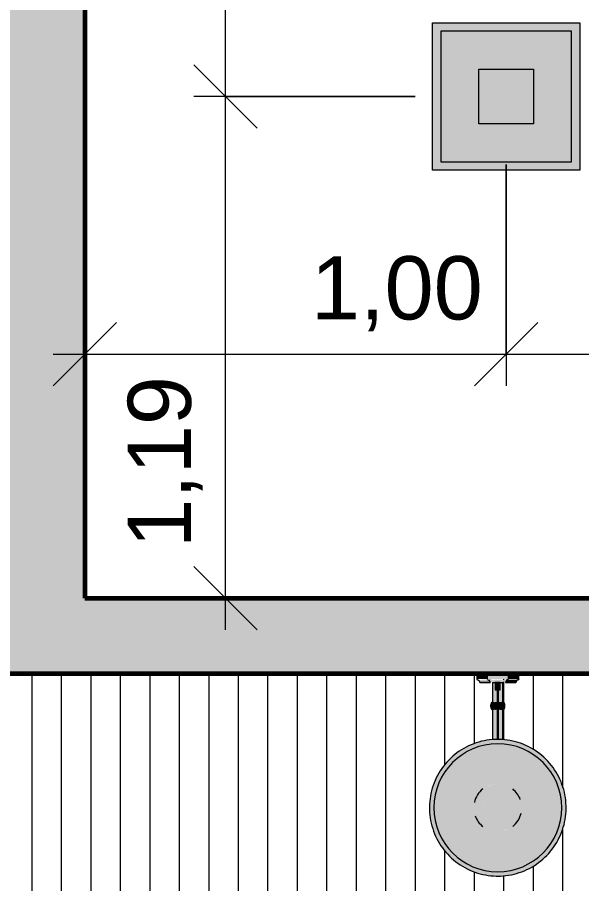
# Model space of a CAD drawing. Header units: millimetres. Extents: x -11845 to 8255, y -23120 to -3200.
# Drawn here: x -4725 to -3386, y -19817 to -17762 of the extents above; entities that cross this region are included whole.
import ezdxf

# ---------------------------------------------------------------- set-up
doc = ezdxf.new("R2010")
doc.units = ezdxf.units.MM
for name, color, linetype, lineweight in [('A-ANNO-DIMS', 211, 'Continuous', 9), ('A-ANNO-DIMS-75', 211, 'Continuous', 9), ('A-ROOF-PATT', 132, 'Continuous', 9), ('A-WALL', 113, 'Continuous', 25), ('A-WALL-PATT', 111, 'Continuous', 25), ('E-LITE-EQPM', 33, 'Continuous', 9)]:
    doc.layers.add(name, color=color, linetype=linetype, lineweight=lineweight)
doc.styles.add('@Arial Unicode MS', font='ARIALUNI.TTF', dxfattribs={"height": 150})
doc.dimstyles.new('CRT_-__Metros_-_Linha_de_chamada_3_5_mm', dxfattribs={"dimscale": 304.8, "dimtxt": 150.876728, "dimasz": 0.492126, "dimexe": 0.246063, "dimexo": 0.0625, "dimgap": 0.123031, "dimtad": 1, "dimlfac": 0.001, "dimrnd": 0.01, "dimzin": 0, "dimdsep": 46, "dimtxsty": '@Arial Unicode MS', "dimblk1": 'OBLIQUE', "dimblk2": 'OBLIQUE', "dimsah": 1, "dimcen": 0.09, "dimdle": 0.246063, "dimazin": 0, "dimtfac": 1, "dimtdec": 4, "dimtix": 1, "dimtmove": 0, "dimatfit": 3, "dimfxl": 1.476378, "dimfxlon": 1, "dimtvp": 1, "dimtolj": 1, "dimtzin": 0, "dimarcsym": 2})
doc.dimstyles.new('CRT_-__Metros_-_Linha_de_chamada_3_5_mm_1', dxfattribs={"dimscale": 304.8, "dimtxt": 150.876728, "dimasz": 0.492126, "dimexe": 0.246063, "dimexo": 0.0625, "dimgap": 0.123031, "dimtad": 1, "dimdec": 0, "dimlfac": 0.1, "dimdsep": 46, "dimtxsty": '@Arial Unicode MS', "dimblk1": 'OBLIQUE', "dimblk2": 'OBLIQUE', "dimsah": 1, "dimcen": 0.09, "dimdle": 0.246063, "dimazin": 0, "dimtfac": 1, "dimtdec": 4, "dimtix": 1, "dimtmove": 0, "dimatfit": 3, "dimfxl": 1.476378, "dimfxlon": 1, "dimtvp": 1, "dimtolj": 1, "dimtzin": 0, "dimarcsym": 2})
doc.dimstyles.new('CRT_-__Metros_-_Linha_de_chamada_3_5_mm_2', dxfattribs={"dimscale": 304.8, "dimtxt": 150.876728, "dimasz": 0.492126, "dimexe": 0.246063, "dimexo": 0.0625, "dimgap": 0.123031, "dimtad": 1, "dimlfac": 0.001, "dimrnd": 0.01, "dimzin": 0, "dimdsep": 46, "dimtxsty": '@Arial Unicode MS', "dimblk1": 'OBLIQUE', "dimblk2": 'OBLIQUE', "dimsah": 1, "dimcen": 0.09, "dimdle": 0.246063, "dimazin": 0, "dimtfac": 1, "dimtdec": 4, "dimtix": 1, "dimtmove": 2, "dimatfit": 3, "dimfxl": 1.476378, "dimfxlon": 1, "dimtvp": 1, "dimtolj": 1, "dimtzin": 0, "dimarcsym": 2})

# ---------------------------------------------------------------- blocks, each defined once
blk = doc.blocks.new('Arandela Delta - Ligado-V14-PLANTA DE FORRO TÉRREO')
at = {"layer": 'E-LITE-EQPM'}
for points in [[(-32.3, -12.2), (-24.9, -12.2), (-25.8, 0), (-50, 0), (-50, -12.2), (-36.3, -12.2)], [(-18.9, -19.1), (-20.7, -16.7), (-20.7, -15.8), (-22.5, -14.7), (-23.8, -15.6), (-25.5, -14.1), (-30, -13.5), (-43, -14.4), (-46.3, -14.6), (-44.6, -16.3), (-43.5, -19.1), (-19.3, -19.1)], [(-24.9, -12.2), (24.9, -12.2), (24.9, 0), (-24.9, 0)], [(18.9, -19.1), (20.7, -15.2), (22.7, -13.5), (-22, -14.2), (-19.9, -16.3), (-18.6, -19.1), (1.4, -19.1)], [(-6, -27.2), (6, -27.2), (6, -20), (-6, -20)], [(29.3, -19.1), (43.5, -19.1), (44.6, -16.3), (45.5, -14.4), (44.6, -13.6), (29.3, -13.5), (25, -14.3), (23.8, -15.6), (22.5, -14.7), (20.7, -16.7), (20.9, -17.1), (19.9, -19.1), (27.4, -19.1)], [(25.8, -12.2), (50, -12.2), (50, 0), (24.9, 0), (24.9, -12.2)], [(-1.5, -37.5), (-1.5, -27.4), (1.5, -27.4), (1.5, -37.5), (6, -37.5), (6, -27.2), (-6, -27.4), (-6, -37.5)], [(1.5, -115.2), (0.9, -27.4), (-1.5, -27.4), (-1.5, -115.2)], [(-13.4, -84.4), (-8.8, -83), (-8, -83), (-8.8, -68.9), (-13.9, -68.2), (-15.5, -70.9), (-16.2, -76), (-14.2, -83)], [(13.4, -84.4), (15.4, -81), (16.2, -76), (15.5, -71), (13, -67.7), (8.8, -68.9), (8, -69), (8.8, -83), (13, -84.2)], [(-1.5, -155.4), (1.5, -155.3), (1.5, -115.2), (-1.5, -115.2), (-1.5, -155.3)], [(0, -479.7), (0, -477.3), (-41.4, -471.8), (-79.9, -455.9), (-113, -430.5), (-138.4, -397.4), (-154.3, -358.9), (-159.8, -317.5), (-154.1, -275.5), (-136.4, -235), (-113, -204.5), (-79.9, -179.1), (-41.4, -163.2), (0, -157.7), (0, -155.3), (-25.7, -157.7), (-41.4, -160.9), (-53.9, -164.8), (-73.2, -173.2), (-92.6, -184.3), (-115.9, -204.5), (-129.8, -220.2), (-143.3, -242), (-150.3, -256.5), (-156.8, -276.2), (-160.9, -296.7), (-162.2, -317.5), (-159.8, -344.3), (-156.6, -358.9), (-150, -378.1), (-146.7, -386.7), (-138.4, -402.1), (-128, -416.9), (-114.7, -431.7), (-99.3, -445.2), (-92.6, -450.7), (-64.9, -465.9), (-42.8, -473.6), (-36.3, -475.6), (-18.2, -478.6)], [(0, -477.3), (0, -469.3), (-42.8, -463.2), (-83, -444.4), (-114.7, -416.9), (-138.1, -380.6), (-150.3, -339.1), (-150.3, -295.9), (-138.1, -254.4), (-114.7, -218.1), (-82.1, -189.8), (-42.8, -171.8), (0, -165.7), (0, -157.7), (-41.4, -163.2), (-79.9, -179.1), (-113, -204.5), (-138.4, -237.6), (-154.3, -276.1), (-159.8, -317.5), (-154.3, -358.9), (-138.4, -397.4), (-113, -430.5), (-79.9, -455.9), (-41.4, -471.8), (-36.3, -472.5)], [(0, -479.7), (25.7, -477.3), (41.4, -474), (64.9, -465.9), (74.4, -461.3), (96.4, -447.6), (116, -430.5), (119.3, -427.4), (129.8, -414.8), (141.2, -397.3), (150.3, -378.5), (156.8, -358.8), (160.9, -338.3), (162.2, -317.5), (159.8, -290.7), (156.6, -276.1), (150, -256.9), (146.7, -248.3), (138.4, -232.9), (128, -218.1), (114.7, -203.3), (108.1, -197), (92.6, -184.3), (64.9, -169.1), (42.8, -161.4), (36.5, -159.4), (17, -156.3), (0, -155.3), (0, -157.7), (41.4, -163.2), (79.9, -179.1), (113, -204.5), (138.4, -237.6), (154.3, -276.1), (159.8, -317.5), (154.3, -358.9), (138.4, -397.4), (113, -430.5), (79.9, -455.9), (41.4, -471.8), (0, -477.3)], [(0, -477.3), (41.4, -471.8), (79.9, -455.9), (113, -430.5), (138.4, -397.4), (154.3, -358.9), (159.8, -317.5), (154.3, -276.1), (138.4, -237.6), (113, -204.5), (79.9, -179.1), (41.4, -163.2), (0, -157.7), (0, -165.7), (42.8, -171.8), (82.1, -189.8), (114.7, -218.1), (138.1, -254.4), (150.3, -295.9), (150.3, -339.1), (138.1, -380.6), (114.7, -416.9), (82.1, -445.2), (42.8, -463.2), (0, -469.3)], [(0, -469.3), (0, -374.4), (-25.7, -367.9), (-45, -351.7), (-55.4, -328.2), (-55.2, -304.3), (-42.9, -280.9), (-22.5, -265.8), (0, -260.6), (0, -165.7), (-43.3, -172), (-83.1, -190.6), (-116.1, -220.2), (-138.9, -257), (-150.3, -295.9), (-150.2, -339.4), (-137.6, -381.4), (-112.7, -418.7), (-79.9, -446.2), (-40.7, -463.5), (-9.1, -468)], [(0, -469.3), (43.3, -463), (83.1, -444.4), (116.1, -414.8), (138.8, -378.1), (150.3, -339.1), (150.2, -295.6), (137.6, -253.6), (112.9, -216.5), (79.9, -188.8), (41.4, -171.6), (0, -165.7), (0, -260.6), (25.7, -267.1), (45, -283.3), (55.4, -306.8), (55.2, -330.7), (42.9, -354.1), (22.5, -369.2), (0, -374.4), (0, -468)], [(0, -374.4), (0, -351.1), (-16.8, -346.6), (-29.1, -334.3), (-33.6, -317.5), (-29.1, -300.7), (-16.8, -288.4), (0, -283.9), (0, -260.6), (-25.9, -267.2), (-44.5, -282), (-55.4, -304.8), (-55.4, -330.2), (-44.5, -353), (-24.7, -368.7), (-12.1, -371.6)], [(0, -374.4), (25.9, -367.8), (44.5, -353), (55.4, -330.2), (55.4, -304.8), (44.5, -282), (24.7, -266.3), (0, -260.6), (0, -283.9), (17, -288.5), (29.1, -300.7), (33.5, -317.9), (29.1, -334.3), (16.8, -346.6), (0, -351.1), (0, -371.5)], [(0, -351.1), (0, -283.9), (-16.8, -288.4), (-29.1, -300.7), (-33.5, -317.9), (-29.1, -334.3), (-16.8, -346.6), (-5.2, -349.7)], [(0, -351.1), (17, -346.5), (29.1, -334.3), (33.6, -317.5), (29.1, -300.7), (16.8, -288.4), (0, -283.9), (0, -343.2)]]:
    blk.add_hatch(color=133, dxfattribs=at).paths.add_polyline_path(points)
h = blk.add_hatch(color=133, dxfattribs=at)
h.paths.add_polyline_path([(-18.7, -12.2), (-17.9, -12.7), (-12.5, -12.2)])
h.paths.add_polyline_path([(-21, -13), (-18.7, -12.2), (-23.4, -12.7)])
h = blk.add_hatch(color=133, dxfattribs=at)
h.paths.add_polyline_path([(-12.2, -156.1), (-1.5, -155.3), (-1.6, -83.1), (-12.2, -84.4), (-12.2, -155.3)])
h.paths.add_polyline_path([(-8, -69), (-8, -68.4), (-1.5, -68.1), (-1.5, -37.5), (-6, -37.5), (-6, -20), (-12.2, -20), (-11.9, -68.3), (-8.6, -69)])
h = blk.add_hatch(color=133, dxfattribs=at)
h.paths.add_polyline_path([(12.2, -156), (11.6, -83.6), (7, -83.5), (1.5, -83.1), (1.5, -155.4), (10.8, -155.9)])
h.paths.add_polyline_path([(8, -69), (12.2, -68.1), (12.2, -20), (6, -20), (6, -37.5), (1.5, -37.5), (1.5, -68.9), (8, -68.9)])
h = blk.add_hatch(color=133, dxfattribs=at)
h.paths.add_polyline_path([(8, -71.5), (8, -68.4), (1.5, -69.1), (1.5, -71.5)])
h.paths.add_polyline_path([(-1.5, -71.5), (-1.5, -68.9), (-8, -68.4), (-8, -71.5)])
h = blk.add_hatch(color=133, dxfattribs=at)
h.paths.add_polyline_path([(8, -80.5), (8, -71.5), (1.5, -71.8), (1.5, -80.5)])
h.paths.add_polyline_path([(-1.5, -80.5), (-1.5, -71.5), (-8, -71.8), (-8, -80.5), (-2.4, -80.5)])
h = blk.add_hatch(color=133, dxfattribs=at)
h.paths.add_polyline_path([(-8, -83.5), (-1.5, -82.9), (-1.5, -80.5), (-8, -81.1), (-8, -82.4)])
h.paths.add_polyline_path([(8, -83.5), (8, -80.5), (1.5, -81.1), (1.5, -83.1)])
for p, q in [((-50, 0), (-50, -12.2)), ((-24.9, 0), (-24.9, -12.2)), ((-12.2, -20), (-12.2, -68.1)), ((-12.2, -20), (-6.3, -20)), ((6, -20), (-6, -20)), ((-6, -20), (-6, -27.2)), ((6, -27.2), (6, -20)), ((6.3, -20), (12.2, -20)), ((12.2, -68.1), (12.2, -20)), ((24.9, 0), (24.9, -12.2)), ((50, -12.2), (50, 0)), ((-6, -27.2), (-6, -37.5)), ((-6, -27.2), (6, -27.2)), ((-6, -37.6), (-1.5, -37.6)), ((-1.5, -27.2), (-1.5, -115.2)), ((1.5, -115.2), (1.5, -27.2)), ((1.5, -37.6), (6, -37.6)), ((6, -37.5), (6, -27.2)), ((-8, -68.4), (-8, -71.5)), ((-8, -71.5), (-8, -80.5)), ((-8, -71.5), (-1.5, -71.5)), ((-8, -80.5), (-8, -83.5)), ((-8, -80.5), (-1.5, -80.5)), ((1.5, -71.5), (8, -71.5)), ((1.5, -80.5), (8, -80.5)), ((8, -71.5), (8, -68.4)), ((8, -80.5), (8, -71.5)), ((8, -83.5), (8, -80.5)), ((-12.2, -83.9), (-12.2, -156.1)), ((12.2, -156), (12.2, -83.9)), ((-1.5, -115.2), (-1.5, -155.4)), ((1.5, -155.4), (1.5, -115.2))]:
    blk.add_line(p, q, dxfattribs=at)
at = {"layer": 'E-LITE-EQPM', "flags": 128}
for points in [[(-42.5, -20), (-41.2, -20), (-40, -20), (-38.8, -20), (-37.5, -20), (-36.3, -20), (-35.2, -20), (-34, -20), (-32.9, -20), (-31.8, -20), (-30.7, -20), (-29.7, -20), (-28.7, -20), (-27.7, -20), (-26.8, -20), (-25.9, -20), (-25, -20), (-24.2, -20), (-23.4, -20), (-22.7, -20), (-22, -20), (-21.4, -20), (-20.8, -20), (-20.2, -20), (-19.7, -20), (-19.3, -20), (-18.8, -20), (-18.5, -20), (-18.2, -20), (-18.1, -20)], [(-18.1, -20), (-18.4, -20), (-18.8, -20), (-19.1, -20), (-19.6, -20), (-20.1, -20), (-20.6, -20), (-21.2, -20), (-21.9, -20), (-22.5, -20), (-23.3, -20), (-24, -20), (-24.8, -20), (-25.7, -20), (-26.6, -20), (-27.5, -20), (-28.5, -20), (-29.5, -20), (-30.5, -20), (-31.5, -20), (-32.6, -20), (-33.7, -20), (-34.9, -20), (-36.1, -20), (-37.2, -20), (-38.5, -20), (-39.7, -20), (-40.9, -20), (-42.2, -20), (-42.5, -20)], [(18.1, -20), (18.4, -20), (18.8, -20), (19.1, -20), (19.6, -20), (20.1, -20), (20.6, -20), (21.2, -20), (21.9, -20), (22.5, -20), (23.3, -20), (24, -20), (24.8, -20), (25.7, -20), (26.6, -20), (27.5, -20), (28.5, -20), (29.5, -20), (30.5, -20), (31.5, -20), (32.6, -20), (33.7, -20), (34.9, -20), (36.1, -20), (37.2, -20), (38.5, -20), (39.7, -20), (40.9, -20), (42.2, -20), (42.5, -20)], [(42.5, -20), (41.2, -20), (40, -20), (38.8, -20), (37.5, -20), (36.3, -20), (35.2, -20), (34, -20), (32.9, -20), (31.8, -20), (30.7, -20), (29.7, -20), (28.7, -20), (27.7, -20), (26.8, -20), (25.9, -20), (25, -20), (24.2, -20), (23.4, -20), (22.7, -20), (22, -20), (21.4, -20), (20.8, -20), (20.2, -20), (19.7, -20), (19.3, -20), (18.8, -20), (18.5, -20), (18.2, -20), (18.1, -20)], [(-13.5, -85.1), (-13.9, -84.5), (-14.2, -83.9), (-14.5, -83.3), (-14.8, -82.7), (-15.1, -82.1), (-15.3, -81.5), (-15.5, -80.8), (-15.7, -80.2), (-15.9, -79.5), (-16, -78.8), (-16.1, -78.2), (-16.2, -77.5), (-16.2, -76.8), (-16.2, -76.1), (-16.2, -75.4), (-16.2, -74.8), (-16.1, -74.1), (-16.1, -73.4), (-15.9, -72.7), (-15.8, -72.1), (-15.6, -71.4), (-15.4, -70.8), (-15.2, -70.1), (-15, -69.5), (-14.7, -68.9), (-14.4, -68.2), (-14.1, -67.6), (-13.8, -67.1), (-13.6, -66.8)], [(-12.4, -66.1), (-13.5, -66.7), (-13.5, -67.5), (-11.9, -68.3), (-8.8, -68.9), (-4.7, -69.3), (-1.5, -69.5)], [(-9.8, -68), (-11.2, -67.6), (-11.8, -67.1)], [(-1.5, -68.9), (-2.9, -68.9), (-5.5, -68.7), (-7.9, -68.4)], [(1.5, -69.5), (4.7, -69.3), (8.8, -68.9), (11.9, -68.3), (13.5, -67.5), (13.5, -66.7), (12.4, -66.1)], [(7.9, -68.4), (5.5, -68.7), (2.9, -68.9), (1.5, -68.9)], [(11.8, -67.1), (11.2, -67.6), (9.8, -68), (8.7, -68.3)], [(13.6, -66.8), (14, -67.4), (14.3, -68), (14.6, -68.6), (14.9, -69.3), (15.1, -69.9), (15.4, -70.5), (15.6, -71.2), (15.7, -71.8), (15.9, -72.5), (16, -73.2), (16.1, -73.8), (16.2, -74.5), (16.2, -75.2), (16.2, -75.9), (16.2, -76.6), (16.2, -77.2), (16.1, -77.9), (16, -78.6), (15.9, -79.3), (15.8, -79.9), (15.6, -80.6), (15.4, -81.2), (15.2, -81.9), (14.9, -82.5), (14.6, -83.1), (14.3, -83.7), (14, -84.3), (13.7, -84.9), (13.5, -85.1)], [(-11.8, -84.9), (-11.2, -84.4), (-9.8, -83.9)], [(-7.9, -83.5), (-5.5, -83.3), (-2.9, -83.1), (-1.5, -83)], [(1.5, -83), (2.9, -83.1), (5.5, -83.3), (7.9, -83.5)], [(8.7, -83.7), (9.8, -83.9), (11.2, -84.4), (11.8, -84.9)], [(0, -155.3), (-6.5, -155.4), (-13, -155.8), (-19.4, -156.4), (-25.8, -157.3), (-32.2, -158.5), (-38.6, -159.9), (-44.8, -161.6), (-51, -163.5), (-57.2, -165.7), (-63.2, -168.1), (-69.1, -170.7), (-74.9, -173.6), (-80.6, -176.7), (-86.2, -180), (-91.6, -183.6), (-96.9, -187.4), (-102, -191.4), (-107, -195.5), (-111.8, -199.9), (-116.4, -204.5), (-120.8, -209.2), (-125, -214.1), (-129.1, -219.2), (-132.9, -224.5), (-136.5, -229.8), (-139.9, -235.4), (-143.1, -241), (-146, -246.8), (-148.7, -252.7), (-151.2, -258.7), (-153.4, -264.8), (-155.4, -271), (-157.2, -277.2), (-158.6, -283.6), (-159.9, -289.9), (-160.8, -296.3), (-161.6, -302.8), (-162, -309.3), (-162.2, -315.7), (-162.2, -322.2), (-161.8, -328.7), (-161.3, -335.2), (-160.4, -341.6), (-159.3, -348), (-158, -354.4), (-156.4, -360.6), (-154.5, -366.9), (-152.4, -373), (-150.1, -379.1), (-147.5, -385), (-144.7, -390.9), (-141.7, -396.6), (-138.4, -402.2), (-134.9, -407.7), (-131.2, -413), (-127.2, -418.1), (-123.1, -423.2), (-118.8, -428), (-114.3, -432.7), (-109.6, -437.1), (-104.7, -441.4), (-99.7, -445.5), (-94.5, -449.4), (-89.1, -453.1), (-83.6, -456.5), (-78, -459.7), (-72.3, -462.8), (-66.4, -465.5), (-60.4, -468.1), (-54.3, -470.4), (-48.2, -472.4), (-42, -474.2), (-35.7, -475.8), (-29.3, -477.1), (-22.9, -478.1), (-16.5, -478.9), (-10, -479.4), (-3.5, -479.7), (0, -479.7)], [(0, -479.7), (6.5, -479.6), (13, -479.2), (19.4, -478.6), (25.8, -477.7), (32.2, -476.5), (38.6, -475.1), (44.8, -473.4), (51, -471.5), (57.2, -469.3), (63.2, -466.9), (69.1, -464.3), (74.9, -461.4), (80.6, -458.3), (86.2, -455), (91.6, -451.4), (96.9, -447.6), (102, -443.6), (107, -439.5), (111.8, -435.1), (116.4, -430.5), (120.8, -425.8), (125, -420.9), (129.1, -415.8), (132.9, -410.5), (136.5, -405.2), (139.9, -399.6), (143.1, -394), (146, -388.2), (148.7, -382.3), (151.2, -376.3), (153.4, -370.2), (155.4, -364), (157.2, -357.8), (158.6, -351.4), (159.9, -345.1), (160.8, -338.7), (161.6, -332.2), (162, -325.7), (162.2, -319.3), (162.2, -312.8), (161.8, -306.3), (161.3, -299.8), (160.4, -293.4), (159.3, -287), (158, -280.6), (156.4, -274.4), (154.5, -268.1), (152.4, -262), (150.1, -255.9), (147.5, -250), (144.7, -244.1), (141.7, -238.4), (138.4, -232.8), (134.9, -227.3), (131.2, -222), (127.2, -216.9), (123.1, -211.8), (118.8, -207), (114.3, -202.3), (109.6, -197.9), (104.7, -193.6), (99.7, -189.5), (94.5, -185.6), (89.1, -181.9), (83.6, -178.5), (78, -175.3), (72.3, -172.2), (66.4, -169.5), (60.4, -166.9), (54.3, -164.6), (48.2, -162.6), (42, -160.8), (35.7, -159.2), (29.3, -157.9), (22.9, -156.9), (16.5, -156.1), (10, -155.6), (3.5, -155.3), (0, -155.3)]]:
    blk.add_lwpolyline(points, dxfattribs=at)
at = {"layer": 'E-LITE-EQPM'}
for radius, start, end in [(151.8, 90, 270), (151.8, 270, 90), (56.9, 128.5714, 167.1429), (56.9, 20.0002, 51.4286), (56.9, 200.0002, 231.4286), (56.9, 308.5714, 347.1429)]:
    blk.add_arc((0, -317.5), radius, start, end, dxfattribs=at)
for points, knots in [([(-50, -12.2), (-50, -12.3), (-50, -12.4), (-50, -12.6), (-49.9, -12.8), (-49.8, -12.9), (-49.7, -13), (-49.6, -13.1), (-49.5, -13.2), (-49.4, -13.3), (-49.3, -13.4), (-49.1, -13.5), (-49, -13.5), (-48.9, -13.5)], [-1, -1, -1, -1, -0.916667, -0.833333, -0.75, -0.666667, -0.583333, -0.5, -0.416667, -0.333333, -0.25, -0.166667, 0, 0, 0, 0]), ([(-50, -12.2), (-50, -12.3), (-50, -12.4), (-50, -12.6), (-49.9, -12.8), (-49.8, -12.9), (-49.7, -13), (-49.6, -13.1), (-49.5, -13.2), (-49.4, -13.3), (-49.3, -13.4), (-49.1, -13.5), (-49, -13.5), (-48.9, -13.5)], [0, 0, 0, 0, 0.083333, 0.166667, 0.25, 0.333333, 0.416667, 0.5, 0.583333, 0.666667, 0.75, 0.833333, 1, 1, 1, 1]), ([(-48.9, -13.5), (-48.5, -13.6), (-47.8, -13.8), (-46.8, -14.2), (-46.1, -14.7), (-45.5, -15.2), (-45.1, -15.6), (-44.8, -16), (-44.5, -16.3), (-44.2, -16.9), (-43.8, -17.8), (-43.6, -18.6), (-43.5, -19.1)], [0, 0, 0, 0, 0.166667, 0.333333, 0.416667, 0.5, 0.583333, 0.625, 0.666667, 0.75, 0.833333, 1, 1, 1, 1]), ([(-43.5, -19.1), (-43.5, -19.2), (-43.4, -19.4), (-43.3, -19.6), (-43.2, -19.7), (-43.1, -19.8), (-42.9, -19.9), (-42.7, -20), (-42.6, -20), (-42.5, -20)], [-1, -1, -1, -1, -0.833333, -0.708333, -0.583333, -0.458333, -0.333333, -0.166667, 0, 0, 0, 0]), ([(-43.5, -19.1), (-43.5, -19.2), (-43.4, -19.4), (-43.3, -19.6), (-43.2, -19.8), (-43, -19.9), (-42.8, -20), (-42.6, -20), (-42.5, -20)], [0, 0, 0, 0, 0.166667, 0.333333, 0.458333, 0.583333, 0.75, 1, 1, 1, 1]), ([(-24.7, -12.9), (-24.7, -12.9), (-24.6, -13), (-24.6, -13.1), (-24.4, -13.2), (-24.3, -13.3), (-24.2, -13.4), (-24, -13.5), (-23.9, -13.5), (-23.8, -13.5)], [-0.6666667, -0.6666667, -0.6666667, -0.6666667, -0.5833333, -0.5, -0.4166667, -0.3333333, -0.25, -0.1666667, 0, 0, 0, 0]), ([(-24.7, -12.9), (-24.7, -12.9), (-24.6, -13), (-24.6, -13.1), (-24.4, -13.2), (-24.3, -13.3), (-24.2, -13.4), (-24, -13.5), (-23.9, -13.5), (-23.8, -13.5)], [-0.6666667, -0.6666667, -0.6666667, -0.6666667, -0.5833333, -0.5, -0.4166667, -0.3333333, -0.25, -0.1666667, 0, 0, 0, 0]), ([(-23.8, -13.5), (-23.4, -13.6), (-22.7, -13.8), (-21.8, -14.3), (-21.1, -14.8), (-20.7, -15.2), (-20.2, -15.7), (-19.9, -16.3), (-19.5, -16.9), (-19.2, -17.8), (-19, -18.6), (-18.9, -19.1)], [-1, -1, -1, -1, -0.833333, -0.666667, -0.583333, -0.5, -0.416667, -0.333333, -0.25, -0.166667, 0, 0, 0, 0]), ([(-18.9, -19.1), (-18.9, -19.2), (-18.9, -19.4), (-18.8, -19.6), (-18.7, -19.7), (-18.6, -19.8), (-18.5, -19.9), (-18.3, -20), (-18.2, -20), (-18.1, -20)], [-1, -1, -1, -1, -0.833333, -0.708333, -0.583333, -0.458333, -0.333333, -0.166667, 0, 0, 0, 0]), ([(-18.9, -19.1), (-18.9, -19.3), (-18.9, -19.5), (-18.7, -19.7), (-18.6, -19.8), (-18.5, -19.9), (-18.3, -20), (-18.2, -20), (-18.1, -20)], [-1, -1, -1, -1, -0.75, -0.583333, -0.458333, -0.333333, -0.166667, 0, 0, 0, 0]), ([(18.9, -19.1), (18.9, -19.3), (18.9, -19.5), (18.7, -19.7), (18.6, -19.8), (18.5, -19.9), (18.3, -20), (18.2, -20), (18.1, -20)], [-1, -1, -1, -1, -0.75, -0.583333, -0.458333, -0.333333, -0.166667, 0, 0, 0, 0]), ([(18.9, -19.1), (18.9, -19.2), (18.9, -19.4), (18.8, -19.6), (18.7, -19.7), (18.6, -19.8), (18.5, -19.9), (18.3, -20), (18.2, -20), (18.1, -20)], [-1, -1, -1, -1, -0.833333, -0.708333, -0.583333, -0.458333, -0.333333, -0.166667, 0, 0, 0, 0]), ([(23.8, -13.5), (23.5, -13.6), (22.7, -13.8), (21.6, -14.4), (20.8, -15), (20.2, -15.7), (19.7, -16.5), (19.2, -17.6), (19, -18.6), (18.9, -19.1)], [-1, -1, -1, -1, -0.833333, -0.666667, -0.5, -0.416667, -0.333333, -0.166667, 0, 0, 0, 0]), ([(24.9, -12.2), (24.9, -12.3), (24.9, -12.4), (24.9, -12.6), (24.8, -12.7), (24.7, -12.9), (24.6, -13), (24.6, -13.1), (24.4, -13.2), (24.3, -13.3), (24.2, -13.4), (24, -13.5), (23.9, -13.5), (23.8, -13.5)], [-1, -1, -1, -1, -0.916667, -0.833333, -0.75, -0.666667, -0.583333, -0.5, -0.416667, -0.333333, -0.25, -0.166667, 0, 0, 0, 0]), ([(24.9, -12.2), (24.9, -12.3), (24.9, -12.4), (24.9, -12.6), (24.8, -12.7), (24.7, -12.9), (24.6, -13), (24.6, -13.1), (24.4, -13.2), (24.3, -13.3), (24.2, -13.4), (24, -13.5), (23.9, -13.5), (23.8, -13.5)], [-1, -1, -1, -1, -0.916667, -0.833333, -0.75, -0.666667, -0.583333, -0.5, -0.416667, -0.333333, -0.25, -0.166667, 0, 0, 0, 0]), ([(42.5, -20), (42.6, -20), (42.7, -20), (42.9, -19.9), (43.1, -19.8), (43.2, -19.7), (43.3, -19.6), (43.4, -19.4), (43.5, -19.2), (43.5, -19.1)], [-1, -1, -1, -1, -0.833333, -0.666667, -0.541667, -0.416667, -0.291667, -0.166667, 0, 0, 0, 0]), ([(43.5, -19.1), (43.5, -19.2), (43.4, -19.4), (43.3, -19.6), (43.2, -19.7), (43.1, -19.8), (42.9, -19.9), (42.7, -20), (42.6, -20), (42.5, -20)], [-1, -1, -1, -1, -0.833333, -0.708333, -0.583333, -0.458333, -0.333333, -0.166667, 0, 0, 0, 0]), ([(48.9, -13.5), (48.5, -13.6), (47.7, -13.8), (46.8, -14.2), (46.1, -14.7), (45.5, -15.2), (45.1, -15.6), (44.8, -16), (44.6, -16.2), (44.4, -16.6), (44.1, -17), (43.8, -17.8), (43.6, -18.6), (43.5, -19.1)], [-1, -1, -1, -1, -0.833333, -0.666667, -0.583333, -0.5, -0.416667, -0.375, -0.333333, -0.291667, -0.25, -0.166667, 0, 0, 0, 0]), ([(50, -12.2), (50, -12.3), (50, -12.4), (50, -12.6), (49.9, -12.8), (49.8, -12.9), (49.7, -13), (49.6, -13.1), (49.5, -13.2), (49.4, -13.3), (49.3, -13.4), (49.1, -13.5), (49, -13.5), (48.9, -13.5)], [-1, -1, -1, -1, -0.916667, -0.833333, -0.75, -0.666667, -0.583333, -0.5, -0.416667, -0.333333, -0.25, -0.166667, 0, 0, 0, 0]), ([(48.9, -13.5), (49, -13.5), (49.1, -13.5), (49.3, -13.4), (49.4, -13.3), (49.5, -13.2), (49.6, -13.1), (49.7, -13), (49.8, -12.9), (49.9, -12.8), (49.9, -12.6), (50, -12.6)], [-1, -1, -1, -1, -0.8333333, -0.75, -0.6666667, -0.5833333, -0.5, -0.4166667, -0.3333333, -0.25, -0.1666667, -0.1666667, -0.1666667, -0.1666667]), ([(-1.6, -82.5), (-3, -82.5), (-5.3, -82.6), (-8, -82.9), (-9.4, -83.1), (-10.5, -83.3), (-11.4, -83.5), (-12.3, -83.8), (-13.3, -84.2), (-13.7, -84.7), (-13.5, -85.2), (-13, -85.6), (-12.5, -85.8), (-12.4, -85.8)], [-0.9642161, -0.9642161, -0.9642161, -0.9642161, -0.8611111, -0.7916667, -0.7569444, -0.7222222, -0.6875, -0.6527778, -0.5833333, -0.5138889, -0.4444444, -0.3888889, -0.3633339, -0.3633339, -0.3633339, -0.3633339]), ([(12.4, -85.8), (12.7, -85.7), (13.1, -85.5), (13.5, -85.2), (13.7, -84.9), (13.5, -84.5), (12.9, -84), (11.9, -83.7), (10.5, -83.3), (8.8, -83), (6.8, -82.8), (4.7, -82.6), (2.9, -82.5), (1.8, -82.5), (1.6, -82.5)], [-0.6366661, -0.6366661, -0.6366661, -0.6366661, -0.5833333, -0.5486111, -0.5138889, -0.4444444, -0.3888889, -0.3333333, -0.2777778, -0.2222222, -0.1666667, -0.1111111, -0.0555556, -0.0357839, -0.0357839, -0.0357839, -0.0357839])]:
    blk.add_open_spline(points, degree=3, knots=knots, dxfattribs=at)
for points in [[(-48.9, -13.5), (-48.5, -13.6), (-47.7, -13.8), (-47, -14.1), (-46.6, -14.4)], [(-24.9, -12.2), (-24.9, -12.3), (-24.9, -12.4), (-24.9, -12.5), (-24.9, -12.6)], [(-24.9, -12.2), (-24.9, -12.3), (-24.9, -12.4), (-24.9, -12.5), (-24.9, -12.6)], [(46.6, -14.4), (47, -14.1), (47.8, -13.8), (48.5, -13.6), (48.9, -13.5)]]:
    blk.add_open_spline(points, degree=3, dxfattribs=at)
blk = doc.blocks.new('Plafon Quadrado - Branco-4918633-PLANTA DE FORRO TÉRREO')
at = {"layer": 'E-LITE-EQPM'}
h = blk.add_hatch(color=133, dxfattribs=at)
h.paths.add_polyline_path([(-175, -175), (175, -175), (175, 175), (-175, 175)])
h.paths.add_polyline_path([(-155, -155), (-155, 155), (155, 155), (155, -155), (50.2, -155)])
h = blk.add_hatch(color=133, dxfattribs=at)
h.paths.add_polyline_path([(-155, -155), (155, -155), (155, 155), (-155, 155), (-155, -65)])
h.paths.add_polyline_path([(65, -65), (-65, -65), (-65, 65), (65, 65), (65, 7.3)])
blk.add_hatch(color=133, dxfattribs=at).paths.add_polyline_path([(65, -65), (65, 65), (-65, 65), (-65, -65), (50.2, -65)])
for p, q in [((-175, -175), (-175, 175)), ((-175, 175), (175, 175)), ((175, 175), (175, -175)), ((155, 155), (-155, 155)), ((-155, 155), (-155, -155)), ((155, -155), (155, 155)), ((-65, 65), (65, 65)), ((-65, -65), (-65, 65)), ((65, 65), (65, -65)), ((65, -65), (-65, -65)), ((-155, -155), (155, -155)), ((175, -175), (-175, -175))]:
    blk.add_line(p, q, dxfattribs=at)
blk = doc.blocks.new('DIMBLOCK131-PLANTA DE FORRO TÉRREO')
at = {"layer": 'A-ANNO-DIMS-75'}
for p, q in [((-4564.6, -18110.8), (-4564.6, -18635.8)), ((-4564.6, -18560.8), (-4564.6, -18110.8)), ((-3564.6, -18110.8), (-3564.6, -18635.8)), ((-3564.6, -18560.8), (-3564.6, -18110.8)), ((-4639.6, -18560.8), (-3564.6, -18560.8))]:
    blk.add_line(p, q, dxfattribs=at)
at = {"layer": 'A-ANNO-DIMS-75', "lineweight": 18}
for p, q in [((-4564.6, -18560.8), (-4489.6, -18485.8)), ((-3564.6, -18560.8), (-3489.6, -18485.8)), ((-4564.6, -18560.8), (-4639.6, -18635.8)), ((-3564.6, -18560.8), (-3639.6, -18635.8))]:
    blk.add_line(p, q, dxfattribs=at)
at = {"layer": 'A-ANNO-DIMS-75', "color": 0, "insert": (-4028, -18328.6), "char_height": 150, "width": 487.012, "attachment_point": 1, "line_spacing_factor": 1.117605, "style": '@Arial Unicode MS'}
blk.add_mtext('1,00', dxfattribs=at)
blk = doc.blocks.new('_Oblique')
at = {"color": 0, "linetype": 'ByBlock', "lineweight": -2}
blk.add_line((-0.5, -0.5), (0.5, 0.5), dxfattribs=at)
blk = doc.blocks.new('DIMBLOCK132-PLANTA DE FORRO TÉRREO')
at = {"layer": 'A-ANNO-DIMS-75'}
for p, q in [((-3564.6, -18110.8), (-3564.6, -18635.8)), ((-3564.6, -18560.8), (-3564.6, -18110.8)), ((-2564.6, -18110.8), (-2564.6, -18635.8)), ((-2564.6, -18560.8), (-2564.6, -18110.8)), ((-3564.6, -18560.8), (-2489.6, -18560.8))]:
    blk.add_line(p, q, dxfattribs=at)
at = {"layer": 'A-ANNO-DIMS-75', "lineweight": 18}
for p, q in [((-3564.6, -18560.8), (-3489.6, -18485.8)), ((-2564.6, -18560.8), (-2489.6, -18485.8)), ((-3564.6, -18560.8), (-3639.6, -18635.8)), ((-2564.6, -18560.8), (-2639.6, -18635.8))]:
    blk.add_line(p, q, dxfattribs=at)
at = {"layer": 'A-ANNO-DIMS-75', "color": 0, "insert": (-3267.5, -18328.6), "char_height": 150, "width": 487.012, "attachment_point": 1, "line_spacing_factor": 1.117605, "style": '@Arial Unicode MS'}
blk.add_mtext('1,00', dxfattribs=at)
blk = doc.blocks.new('DIMBLOCK133-PLANTA DE FORRO TÉRREO')
at = {"layer": 'A-ANNO-DIMS-75', "lineweight": 18}
for p, q in [((-4230.6, -17949.7), (-4305.6, -17874.7)), ((-4230.6, -17949.7), (-4155.6, -18024.7)), ((-4230.6, -19139.7), (-4305.6, -19064.7)), ((-4230.6, -19139.7), (-4155.6, -19214.7))]:
    blk.add_line(p, q, dxfattribs=at)
at = {"layer": 'A-ANNO-DIMS-75'}
for p, q in [((-3780.6, -17949.7), (-4305.6, -17949.7)), ((-4230.6, -19214.7), (-4230.6, -17949.7)), ((-4230.6, -17949.7), (-3780.6, -17949.7)), ((-4388.6, -19139.7), (-4155.6, -19139.7)), ((-4230.6, -19139.7), (-4388.6, -19139.7))]:
    blk.add_line(p, q, dxfattribs=at)
at = {"layer": 'A-ANNO-DIMS-75', "color": 0, "insert": (-4462.8, -19020.7), "char_height": 150, "width": 487.012, "attachment_point": 1, "rotation": 90, "line_spacing_factor": 1.117605, "style": '@Arial Unicode MS'}
blk.add_mtext('1,19', dxfattribs=at)
blk = doc.blocks.new('DIMBLOCK134-PLANTA DE FORRO TÉRREO')
at = {"layer": 'A-ANNO-DIMS-75', "lineweight": 18}
for p, q in [((-4230.6, -16759.7), (-4305.6, -16684.7)), ((-4230.6, -16759.7), (-4155.6, -16834.7)), ((-4230.6, -17949.7), (-4305.6, -17874.7)), ((-4230.6, -17949.7), (-4155.6, -18024.7))]:
    blk.add_line(p, q, dxfattribs=at)
at = {"layer": 'A-ANNO-DIMS-75'}
for p, q in [((-4230.6, -17949.7), (-4230.6, -16684.7)), ((-4680.6, -16759.7), (-4155.6, -16759.7)), ((-4230.6, -16759.7), (-4680.6, -16759.7)), ((-3780.6, -17949.7), (-4305.6, -17949.7)), ((-4230.6, -17949.7), (-3780.6, -17949.7))]:
    blk.add_line(p, q, dxfattribs=at)
at = {"layer": 'A-ANNO-DIMS-75', "color": 0, "insert": (-4462.8, -17557.6), "char_height": 150, "width": 487.012, "attachment_point": 1, "rotation": 90, "line_spacing_factor": 1.117605, "style": '@Arial Unicode MS'}
blk.add_mtext('1,19', dxfattribs=at)

msp = doc.modelspace()

# ---------------------------------------------------------------- hatches: boundary and pattern name
at = {"layer": 'A-ROOF-PATT'}
h = msp.add_hatch(dxfattribs=at)
h.set_pattern_fill('FP_5', color=256, style=0, pattern_type=2)
h.set_pattern_definition([(90, (0, -2617.6), (70, -4e-15), [])])
h.paths.add_polyline_path([(-11244.62, -23119.651), (-1784.62, -23119.651), (-1784.62, -19319.651), (-3534.62, -19319.651), (-3534.669, -19331.891), (-3634.62, -19331.891), (-3634.62, -19319.651), (-4744.62, -19319.651), (-4744.62, -19329.651), (-5744.62, -19329.651), (-5744.62, -19319.651), (-5804.62, -19319.651), (-5804.62, -19329.651), (-7004.62, -19329.651), (-7004.62, -19319.651), (-7244.62, -19319.651), (-7244.62, -18519.651), (-11044.62, -22319.651), (-11044.62, -22519.451), (-11244.62, -22519.651), (-11844.62, -23119.651)])
h.paths.add_polyline_path([(-2584.62, -22519.451), (-2584.62, -22319.451), (-2384.62, -22319.451), (-2384.62, -22519.451)])
h.paths.add_polyline_path([(-6714.62, -22519.451), (-6914.62, -22519.451), (-6914.62, -22319.451), (-6714.62, -22319.451)])
h.paths.add_polyline_path([(-3584.62, -19799.377), (-3610.847, -19796.926), (-3625.973, -19793.695), (-3649.473, -19785.571), (-3668.407, -19775.482), (-3681.215, -19767.083), (-3700.936, -19749.847), (-3706.994, -19743.332), (-3719.104, -19727.508), (-3727.421, -19713.691), (-3733.692, -19700.225), (-3741.508, -19677.482), (-3743.319, -19669.774), (-3745.878, -19651.915), (-3746.419, -19632.542), (-3743.45, -19605.988), (-3740.166, -19592.219), (-3730.657, -19567.353), (-3722.732, -19552.807), (-3710.294, -19535.263), (-3693.525, -19517.512), (-3672.444, -19501.083), (-3653.611, -19490.744), (-3645.24, -19487.066), (-3627.905, -19481.168), (-3618.46, -19478.661), (-3596.849, -19474.924), (-3596.849, -19403.53), (-3598.031, -19404.095), (-3600.376, -19398.62), (-3600.853, -19395.598), (-3599.37, -19389.349), (-3598.119, -19387.175), (-3596.849, -19387.175), (-3596.849, -19339.651), (-3572.391, -19339.651), (-3572.391, -19387.781), (-3571.122, -19387.175), (-3568.832, -19392.69), (-3568.684, -19397.515), (-3569.897, -19401.866), (-3571.209, -19404.095), (-3572.391, -19404.095), (-3572.391, -19475.677), (-3558.393, -19477.375), (-3543.267, -19480.607), (-3519.767, -19488.731), (-3500.833, -19498.819), (-3488.187, -19507.086), (-3468.508, -19524.261), (-3462.246, -19530.969), (-3450.323, -19546.516), (-3443.61, -19557.263), (-3435.548, -19574.077), (-3427.959, -19596.072), (-3425.921, -19604.527), (-3423.362, -19622.387), (-3422.821, -19641.76), (-3424.844, -19663.561), (-3429.343, -19683.121), (-3435.734, -19701.107), (-3446.596, -19721.808), (-3458.946, -19739.388), (-3469.872, -19751.336), (-3485.338, -19764.881), (-3491.987, -19770.331), (-3519.767, -19785.571), (-3541.844, -19793.249), (-3550.781, -19795.641), (-3566.583, -19798.138), (-3578.37, -19798.948)])
h.paths.add_polyline_path([(-3564.751, -19335.947), (-3564.751, -19337.821), (-3563.943, -19336.323)])
h.paths.add_polyline_path([(-3578.62, -19338.783), (-3603.56, -19338.783), (-3605.296, -19334.868), (-3606.256, -19333.173), (-3562.669, -19333.885), (-3562.111, -19334.359), (-3560.432, -19334.868), (-3558.739, -19333.637), (-3554.633, -19333.173), (-3541.66, -19334.024), (-3538.361, -19334.289), (-3540.013, -19335.902), (-3541.131, -19338.783), (-3575.973, -19338.783)])
h.paths.add_polyline_path([(-3628.11, -19338.783), (-3629.227, -19335.902), (-3630.163, -19334.071), (-3629.227, -19333.289), (-3612.887, -19333.173), (-3609.746, -19333.858), (-3608.468, -19335.232), (-3607.128, -19334.36), (-3605.296, -19336.323), (-3605.296, -19336.985), (-3604.489, -19338.783), (-3622.072, -19338.783)])
h.paths.add_polyline_path([(-3605.63, -19332.633), (-3604.489, -19331.957), (-3604.489, -19332.27)])
h.paths.add_polyline_path([(-3540.33, -19332.627), (-3536.868, -19331.962), (-3536.868, -19332.392), (-3540.013, -19332.605)])
h.paths.add_polyline_path([(-5649.62, -19329.651), (-5647.12, -19328.981), (-5648.46, -19328.981), (-5649.325, -19329.48)])
at = {"layer": 'A-WALL-PATT'}
msp.add_hatch(color=256, dxfattribs=at).paths.add_polyline_path([(-4744.62, -19139.651), (-4564.62, -19139.651), (-4564.62, -16759.651), (-4744.62, -16759.651), (-4744.62, -19129.651)])
h = msp.add_hatch(color=256, dxfattribs=at)
h.paths.add_polyline_path([(-7064.62, -19319.651), (-6904.62, -19319.651), (-6904.62, -19139.651), (-7064.62, -19139.651), (-7064.62, -19156.827)])
h.paths.add_polyline_path([(-4744.62, -19319.651), (-2564.62, -19319.651), (-2564.62, -19139.651), (-4834.62, -19139.651), (-4834.62, -19319.651)])
h.paths.add_polyline_path([(-5744.62, -19319.651), (-5654.62, -19319.651), (-5654.62, -19139.651), (-5904.62, -19139.651), (-5904.62, -19319.651), (-5804.62, -19319.651)])

# ---------------------------------------------------------------- linework, layer by layer
at = {"layer": 'A-WALL', "lineweight": 60}
for p, q in [((-4564.62, -16759.651), (-4564.62, -19139.651)), ((-4564.62, -19139.651), (-2564.62, -19139.651)), ((-2384.62, -19319.651), (-4744.62, -19319.651))]:
    msp.add_line(p, q, dxfattribs=at)

# ---------------------------------------------------------------- block references
at = {"layer": 'E-LITE-EQPM'}
for name, p in [('Plafon Quadrado - Branco-4918633-PLANTA DE FORRO TÉRREO', (-3564.62, -17949.651)), ('Arandela Delta - Ligado-V14-PLANTA DE FORRO TÉRREO', (-3584.62, -19319.651))]:
    msp.add_blockref(name, p, dxfattribs=at)

# ---------------------------------------------------------------- dimensions: what is measured, and where the dimension line sits
at = {"layer": 'A-ANNO-DIMS'}
dim = msp.add_linear_dim(base=(-4230.56, -16759.651), p1=(-3780.56, -17949.651), p2=(-4680.56, -16759.651), angle=90, dimstyle='CRT_-__Metros_-_Linha_de_chamada_3_5_mm', override={"dimpost": '<>', "dimfxl": 1492.012064}, dxfattribs=at)
dim.commit()
dim.dimension.update_dxf_attribs({"geometry": 'DIMBLOCK134-PLANTA DE FORRO TÉRREO', "text_midpoint": (-4344.697, -17354.651)})
dim = msp.add_linear_dim(base=(-4230.56, -17949.651), p1=(-4388.559, -19139.651), p2=(-3780.56, -17949.651), angle=90, dimstyle='CRT_-__Metros_-_Linha_de_chamada_3_5_mm_2', override={"dimpost": '<>', "dimfxl": 1336.324445}, dxfattribs=at)
dim.commit()
dim.dimension.update_dxf_attribs({"geometry": 'DIMBLOCK133-PLANTA DE FORRO TÉRREO', "text_midpoint": (-4362.764, -18777.221), "dimtype": 160, "text_rotation": 90})
dim = msp.add_linear_dim(base=(-3564.62, -18560.84), p1=(-4564.62, -18110.84), p2=(-3564.62, -18110.84), dimstyle='CRT_-__Metros_-_Linha_de_chamada_3_5_mm_2', override={"dimpost": '<>', "dimfxl": 1000}, dxfattribs=at)
dim.commit()
dim.dimension.update_dxf_attribs({"geometry": 'DIMBLOCK131-PLANTA DE FORRO TÉRREO', "text_midpoint": (-3784.541, -18428.636), "dimtype": 160})
dim = msp.add_linear_dim(base=(-2564.62, -18560.84), p1=(-3564.62, -18110.84), p2=(-2564.62, -18110.84), dimstyle='CRT_-__Metros_-_Linha_de_chamada_3_5_mm_1', override={"dimpost": '<>', "dimfxl": 1000}, dxfattribs=at)
dim.commit()
dim.dimension.update_dxf_attribs({"geometry": 'DIMBLOCK132-PLANTA DE FORRO TÉRREO', "text_midpoint": (-3064.62, -18446.703)})

doc.saveas('drawing.dxf')
